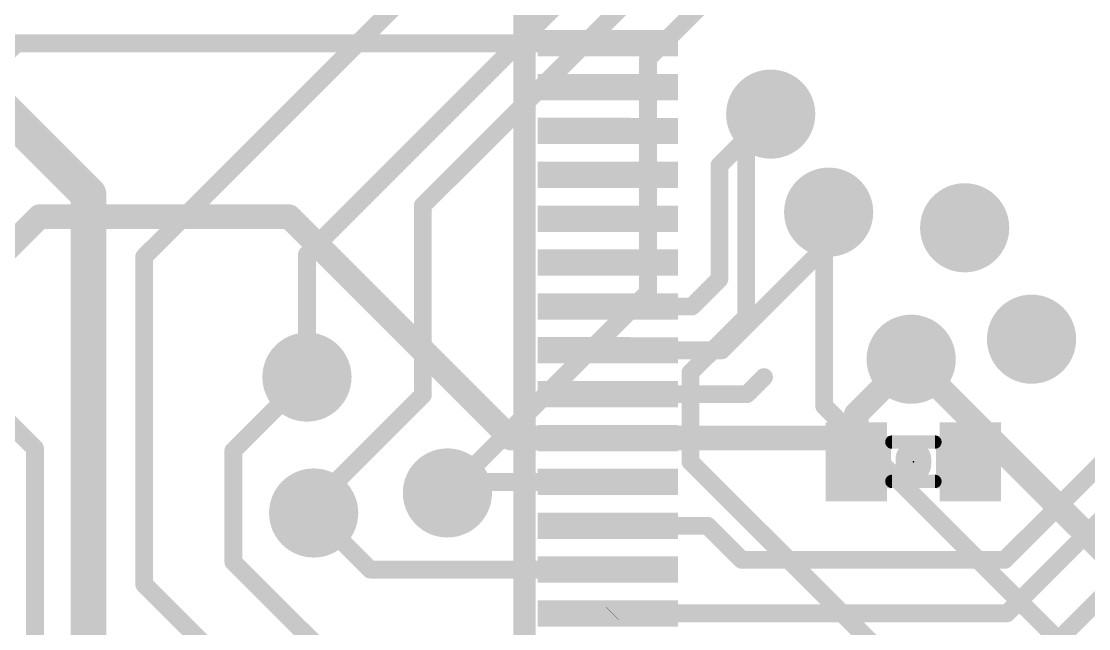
# Model space of a CAD drawing. Extents: x -1 to 63.6, y -0.1 to 40.7.
# Drawn here: x 43.18 to 55.34, y 17.15 to 24.07 of the extents above; entities that cross this region are included whole.
import ezdxf

# ---------------------------------------------------------------- set-up
doc = ezdxf.new("R2010")
doc.units = 0
for name, color, linetype in [('1', 12, 'CONTINUOUS'), ('16', 132, 'CONTINUOUS'), ('18', 110, 'CONTINUOUS'), ('21', 41, 'CONTINUOUS'), ('23', 53, 'CONTINUOUS'), ('51', 53, 'CONTINUOUS')]:
    doc.layers.add(name, color=color, linetype=linetype)

# ---------------------------------------------------------------- blocks, each defined once
blk = doc.blocks.new('RECT')
blk.add_solid([(-0.5, -0.5), (0.5, -0.5), (-0.5, 0.5), (0.5, 0.5)])
blk = doc.blocks.new('ROUNDV')
at = {"const_width": 0.5}
blk.add_lwpolyline([(0, -0.25, 1), (0, 0.25, 1), (0, -0.25)], format="xyb", dxfattribs=at)

msp = doc.modelspace()

# ---------------------------------------------------------------- linework, layer by layer
at = {"layer": '1'}
for points, const_width in [([(40.894, 21.59), (43.124, 23.82)], 0.2032), ([(43.124, 23.82), (49.91, 23.82)], 0.2032), ([(51.7144, 23.0124), (51.1302, 22.4282)], 0.2032), ([(51.1302, 22.4282), (51.1302, 21.1328)], 0.2032), ([(41.3766, 19.8374), (43.3832, 21.844)], 0.2794), ([(43.3832, 21.844), (46.228, 21.844)], 0.2794), ([(46.228, 21.844), (48.752, 19.32)], 0.2794), ([(52.3748, 21.8948), (52.3748, 21.5392)], 0.2032), ([(52.3748, 21.5392), (51.1556, 20.32)], 0.2032), ([(51.1302, 21.1328), (50.8174, 20.82)], 0.2032), ([(50.8174, 20.82), (49.91, 20.82)], 0.2032), ([(51.1556, 20.32), (49.91, 20.32)], 0.2032), ([(52.69, 19.5938), (53.3146, 20.2184)], 0.2794), ([(45.593, 19.177), (46.4312, 20.0152)], 0.2032), ([(51.443, 19.82), (51.6382, 20.0152)], 0.2032), ([(49.91, 19.82), (51.443, 19.82)], 0.2032), ([(52.69, 19.05), (52.69, 19.5938)], 0.2794), ([(48.752, 19.32), (49.91, 19.32)], 0.2794), ([(49.91, 19.32), (52.42, 19.32)], 0.2794), ([(52.42, 19.32), (52.69, 19.05)], 0.2032), ([(45.593, 19.177), (45.593, 17.907)], 0.2032), ([(54.3814, 17.9324), (55.626, 19.177)], 0.2032), ([(54.4068, 17.3228), (56.134, 19.05)], 0.2032), ([(54.293, 16.32), (56.896, 18.923)], 0.2032), ([(48.0314, 18.6944), (48.157, 18.82)], 0.2032), ([(48.157, 18.82), (49.91, 18.82)], 0.2032), ([(46.5074, 18.4658), (47.1532, 17.82)], 0.2032), ([(49.91, 18.32), (50.9966, 18.32)], 0.2032), ([(50.9966, 18.32), (51.3842, 17.9324)], 0.2032), ([(45.593, 17.907), (46.68, 16.82)], 0.2032), ([(51.3842, 17.9324), (54.3814, 17.9324)], 0.2032), ([(47.1532, 17.82), (49.91, 17.82)], 0.2032), ([(49.91, 17.32), (49.9128, 17.3228)], 0.2032), ([(49.9128, 17.3228), (54.4068, 17.3228)], 0.2032)]:
    msp.add_lwpolyline(points, dxfattribs=dict(at, const_width=const_width))
for points, const_width in [([(43.1599, 23.7841, 1), (43.0881, 23.8559)], 0.1016), ([(49.91, 23.7692, 1), (49.91, 23.8708)], 0.1016), ([(51.7503, 22.9765, 1), (51.6785, 23.0483)], 0.1016), ([(51.181, 22.4282, 1), (51.0794, 22.4282)], 0.1016), ([(51.0943, 22.4641, 1), (51.1661, 22.3923)], 0.1016), ([(43.3832, 21.9139, 1), (43.3832, 21.7742)], 0.1397), ([(43.4326, 21.7946, 1), (43.3338, 21.8934)], 0.1397), ([(46.2774, 21.8934, 1), (46.1786, 21.7946)], 0.1397), ([(46.228, 21.7742, 1), (46.228, 21.9139)], 0.1397), ([(52.4256, 21.8948, 1), (52.324, 21.8948)], 0.1016), ([(52.324, 21.5392, 1), (52.4256, 21.5392)], 0.1016), ([(52.4107, 21.5033, 1), (52.3389, 21.5751)], 0.1016), ([(51.0794, 21.1328, 1), (51.181, 21.1328)], 0.1016), ([(51.1661, 21.0969, 1), (51.0943, 21.1687)], 0.1016), ([(49.91, 20.8708, 1), (49.91, 20.7692)], 0.1016), ([(50.8174, 20.7692, 1), (50.8174, 20.8708)], 0.1016), ([(50.7815, 20.8559, 1), (50.8533, 20.7841)], 0.1016), ([(49.91, 20.3708, 1), (49.91, 20.2692)], 0.1016), ([(51.1197, 20.3559, 1), (51.1915, 20.2841)], 0.1016), ([(51.1556, 20.2692, 1), (51.1556, 20.3708)], 0.1016), ([(53.364, 20.169, 1), (53.2652, 20.2678)], 0.1397), ([(46.4671, 19.9793, 1), (46.3953, 20.0511)], 0.1016), ([(51.6741, 19.9793, 1), (51.6023, 20.0511)], 0.1016), ([(49.91, 19.8708, 1), (49.91, 19.7692)], 0.1016), ([(51.4071, 19.8559, 1), (51.4789, 19.7841)], 0.1016), ([(51.443, 19.7692, 1), (51.443, 19.8708)], 0.1016), ([(52.7599, 19.5938, 1), (52.6202, 19.5938)], 0.1397), ([(52.6406, 19.6432, 1), (52.7394, 19.5444)], 0.1397), ([(48.752, 19.3898, 1), (48.752, 19.2502)], 0.1397), ([(49.91, 19.3898, 1), (49.91, 19.2502)], 0.1397), ([(49.91, 19.2502, 1), (49.91, 19.3898)], 0.1397), ([(52.42, 19.2502, 1), (52.42, 19.3898)], 0.1397), ([(48.7026, 19.2706, 1), (48.8014, 19.3694)], 0.1397), ([(52.4559, 19.3559, 1), (52.3841, 19.2841)], 0.1016), ([(45.6438, 19.177, 1), (45.5422, 19.177)], 0.1016), ([(45.5571, 19.2129, 1), (45.6289, 19.1411)], 0.1016), ([(52.6202, 19.05, 1), (52.7599, 19.05)], 0.1397), ([(52.6541, 19.0141, 1), (52.7259, 19.0859)], 0.1016), ([(48.157, 18.8708, 1), (48.157, 18.7692)], 0.1016), ([(48.1929, 18.7841, 1), (48.1211, 18.8559)], 0.1016), ([(49.91, 18.7692, 1), (49.91, 18.8708)], 0.1016), ([(47.9955, 18.7303, 1), (48.0673, 18.6585)], 0.1016), ([(46.5433, 18.5017, 1), (46.4715, 18.4299)], 0.1016), ([(49.91, 18.3708, 1), (49.91, 18.2692)], 0.1016), ([(51.0325, 18.3559, 1), (50.9607, 18.2841)], 0.1016), ([(50.9966, 18.2692, 1), (50.9966, 18.3708)], 0.1016), ([(45.6289, 17.9429, 1), (45.5571, 17.8711)], 0.1016), ([(51.3842, 17.9832, 1), (51.3842, 17.8816)], 0.1016), ([(51.3483, 17.8965, 1), (51.4201, 17.9683)], 0.1016), ([(54.3455, 17.9683, 1), (54.4173, 17.8965)], 0.1016), ([(54.3814, 17.8816, 1), (54.3814, 17.9832)], 0.1016), ([(45.5422, 17.907, 1), (45.6438, 17.907)], 0.1016), ([(47.1532, 17.8708, 1), (47.1532, 17.7692)], 0.1016), ([(47.1173, 17.7841, 1), (47.1891, 17.8559)], 0.1016), ([(49.91, 17.7692, 1), (49.91, 17.8708)], 0.1016), ([(49.8741, 17.3559, 1), (49.9459, 17.2841)], 0.1016), ([(49.9128, 17.3736, 1), (49.9128, 17.272)], 0.1016), ([(49.9487, 17.2869, 1), (49.8769, 17.3587)], 0.1016), ([(54.3709, 17.3587, 1), (54.4427, 17.2869)], 0.1016), ([(54.4068, 17.272, 1), (54.4068, 17.3736)], 0.1016)]:
    msp.add_lwpolyline(points, format="xyb", dxfattribs=dict(at, const_width=const_width))
at = {"layer": '16'}
for points, const_width in [([(46.4312, 21.4122), (51.562, 26.543)], 0.2032), ([(47.752, 21.971), (52.07, 26.289)], 0.2032), ([(50.3174, 23.6474), (52.8066, 26.1366)], 0.2032), ([(44.577, 21.3868), (48.4632, 25.273)], 0.2032), ([(42.291, 23.749), (43.942, 22.098)], 0.4064), ([(50.3174, 20.9804), (50.3174, 23.6474)], 0.2032), ([(51.435, 22.733), (51.7144, 23.0124)], 0.2032), ([(51.435, 20.701), (51.435, 22.733)], 0.2032), ([(43.942, 22.098), (43.942, 16.764)], 0.4064), ([(47.752, 19.812), (47.752, 21.971)], 0.2032), ([(52.324, 21.844), (52.3748, 21.8948)], 0.2032), ([(52.324, 19.685), (52.324, 21.844)], 0.2032), ([(44.577, 17.653), (44.577, 21.3868)], 0.2032), ([(46.4312, 20.0152), (46.4312, 21.4122)], 0.2032), ([(48.0314, 18.6944), (50.3174, 20.9804)], 0.2032), ([(50.8, 20.066), (51.435, 20.701)], 0.2032), ([(53.3146, 20.2184), (57.658, 15.875)], 0.2794), ([(42.3672, 20.1676), (43.3324, 19.2024)], 0.2032), ([(50.8, 19.05), (50.8, 20.066)], 0.2032), ([(46.5074, 18.5674), (47.752, 19.812)], 0.2032), ([(56.388, 15.621), (52.324, 19.685)], 0.2032), ([(43.3324, 19.2024), (43.3324, 16.3576)], 0.2032), ([(54.6862, 15.1638), (50.8, 19.05)], 0.2032), ([(46.5074, 18.4658), (46.5074, 18.5674)], 0.2032), ([(44.577, 17.653), (45.6946, 16.5354)], 0.2032)]:
    msp.add_lwpolyline(points, dxfattribs=dict(at, const_width=const_width))
for points, const_width in [([(50.3682, 23.6474, 1), (50.2666, 23.6474)], 0.1016), ([(50.2815, 23.6833, 1), (50.3533, 23.6115)], 0.1016), ([(51.7503, 22.9765, 1), (51.6785, 23.0483)], 0.1016), ([(51.4858, 22.733, 1), (51.3842, 22.733)], 0.1016), ([(51.3991, 22.7689, 1), (51.4709, 22.6971)], 0.1016), ([(44.0436, 22.098, 1), (43.8404, 22.098)], 0.2032), ([(43.8702, 22.0262, 1), (44.0138, 22.1698)], 0.2032), ([(47.8028, 21.971, 1), (47.7012, 21.971)], 0.1016), ([(47.7161, 22.0069, 1), (47.7879, 21.9351)], 0.1016), ([(52.3748, 21.844, 1), (52.2732, 21.844)], 0.1016), ([(52.2881, 21.8799, 1), (52.3599, 21.8081)], 0.1016), ([(52.4107, 21.8589, 1), (52.3389, 21.9307)], 0.1016), ([(44.6278, 21.3868, 1), (44.5262, 21.3868)], 0.1016), ([(44.5411, 21.4227, 1), (44.6129, 21.3509)], 0.1016), ([(46.482, 21.4122, 1), (46.3804, 21.4122)], 0.1016), ([(46.3953, 21.4481, 1), (46.4671, 21.3763)], 0.1016), ([(50.3533, 20.9445, 1), (50.2815, 21.0163)], 0.1016), ([(50.2666, 20.9804, 1), (50.3682, 20.9804)], 0.1016), ([(51.4709, 20.6651, 1), (51.3991, 20.7369)], 0.1016), ([(51.3842, 20.701, 1), (51.4858, 20.701)], 0.1016), ([(53.364, 20.2678, 1), (53.2652, 20.169)], 0.1397), ([(46.3804, 20.0152, 1), (46.482, 20.0152)], 0.1016), ([(50.8508, 20.066, 1), (50.7492, 20.066)], 0.1016), ([(50.7641, 20.1019, 1), (50.8359, 20.0301)], 0.1016), ([(47.7012, 19.812, 1), (47.8028, 19.812)], 0.1016), ([(47.7879, 19.7761, 1), (47.7161, 19.8479)], 0.1016), ([(52.3599, 19.7209, 1), (52.2881, 19.6491)], 0.1016), ([(52.2732, 19.685, 1), (52.3748, 19.685)], 0.1016), ([(43.3832, 19.2024, 1), (43.2816, 19.2024)], 0.1016), ([(43.2965, 19.1665, 1), (43.3683, 19.2383)], 0.1016), ([(50.8359, 19.0859, 1), (50.7641, 19.0141)], 0.1016), ([(50.7492, 19.05, 1), (50.8508, 19.05)], 0.1016), ([(47.9955, 18.7303, 1), (48.0673, 18.6585)], 0.1016), ([(46.5582, 18.5674, 1), (46.4566, 18.5674)], 0.1016), ([(46.4715, 18.6033, 1), (46.5433, 18.5315)], 0.1016), ([(46.4566, 18.4658, 1), (46.5582, 18.4658)], 0.1016), ([(44.6129, 17.6889, 1), (44.5411, 17.6171)], 0.1016), ([(44.5262, 17.653, 1), (44.6278, 17.653)], 0.1016)]:
    msp.add_lwpolyline(points, format="xyb", dxfattribs=dict(at, const_width=const_width))
at = {"layer": '21'}
for points, const_width in [([(48.91, 27.07), (48.91, 13.57)], 0.254), ([(53.34, 19.0805), (53.34, 19.0195)], 0.4064)]:
    msp.add_lwpolyline(points, dxfattribs=dict(at, const_width=const_width))
at = {"layer": '21', "const_width": 0.2032}
for points in [[(53.4416, 19.0805, 1), (53.2384, 19.0805)], [(53.2384, 19.0195, 1), (53.4416, 19.0195)]]:
    msp.add_lwpolyline(points, format="xyb", dxfattribs=at)
at = {"layer": '23'}
msp.add_point((53.34, 19.05), dxfattribs=at)
at = {"layer": '51', "const_width": 0.1524}
for points in [[(53.095, 19.274), (53.585, 19.274)], [(53.585, 18.826), (53.095, 18.826)]]:
    msp.add_lwpolyline(points, dxfattribs=at)
at = {"layer": '51', "const_width": 0.0762}
for points in [[(53.095, 19.3121, 1), (53.095, 19.2359)], [(53.585, 19.2359, 1), (53.585, 19.3121)], [(53.095, 18.8641, 1), (53.095, 18.7879)], [(53.585, 18.7879, 1), (53.585, 18.8641)]]:
    msp.add_lwpolyline(points, format="xyb", dxfattribs=at)

# ---------------------------------------------------------------- block references
at = {"layer": '1'}
for p, xscale, yscale in [((49.91, 23.82), 1.5, 0.3), ((49.91, 23.32), 1.5, 0.3), ((49.91, 22.82), 1.5, 0.3), ((49.91, 22.32), 1.5, 0.3), ((49.91, 21.82), 1.5, 0.3), ((49.91, 21.32), 1.5, 0.3), ((49.91, 20.82), 1.5, 0.3), ((49.91, 20.32), 1.5, 0.3), ((49.91, 19.82), 1.5, 0.3), ((49.91, 19.32), 1.5, 0.3), ((52.69, 19.05), 0.7, 0.9), ((53.99, 19.05), 0.7, 0.9), ((49.91, 18.82), 1.5, 0.3), ((49.91, 18.32), 1.5, 0.3), ((49.91, 17.82), 1.5, 0.3), ((49.91, 17.32), 1.5, 0.3)]:
    msp.add_blockref('RECT', p, dxfattribs=dict(at, xscale=xscale, yscale=yscale))
at = {"layer": '18', "xscale": 1.016, "yscale": 1.016}
for p in [(51.7144, 23.0124), (51.7144, 23.0124), (52.3748, 21.8948), (52.3748, 21.8948), (53.9242, 21.717), (53.9242, 21.717), (54.6862, 20.447), (54.6862, 20.447), (53.3146, 20.2184), (53.3146, 20.2184), (46.4312, 20.0152), (46.4312, 20.0152), (48.0314, 18.6944), (48.0314, 18.6944), (46.5074, 18.4658), (46.5074, 18.4658)]:
    msp.add_blockref('ROUNDV', p, dxfattribs=at)
at = {"layer": '51'}
for p, xscale, yscale in [((49.5851, 23.8201), 1.0499, 0.3001), ((49.5851, 23.3201), 1.0499, 0.3003), ((49.5851, 22.8201), 1.0499, 0.3001), ((49.5851, 22.3201), 1.0499, 0.3003), ((49.5851, 21.8201), 1.0499, 0.3001), ((49.5851, 21.3201), 1.0499, 0.3003), ((49.5851, 20.8201), 1.0499, 0.3001), ((49.5851, 20.3201), 1.0499, 0.3003), ((49.5851, 19.8201), 1.0499, 0.3001), ((49.5851, 19.3201), 1.0499, 0.3003), ((52.936, 19.0451), 0.3, 0.5999), ((53.7488, 19.0451), 0.3, 0.5999), ((49.5851, 18.8201), 1.0499, 0.3001), ((49.5851, 18.3201), 1.0499, 0.3003), ((49.5851, 17.8201), 1.0499, 0.3001), ((49.5851, 17.3201), 1.0499, 0.3003)]:
    msp.add_blockref('RECT', p, dxfattribs=dict(at, xscale=xscale, yscale=yscale))

doc.saveas('drawing.dxf')
